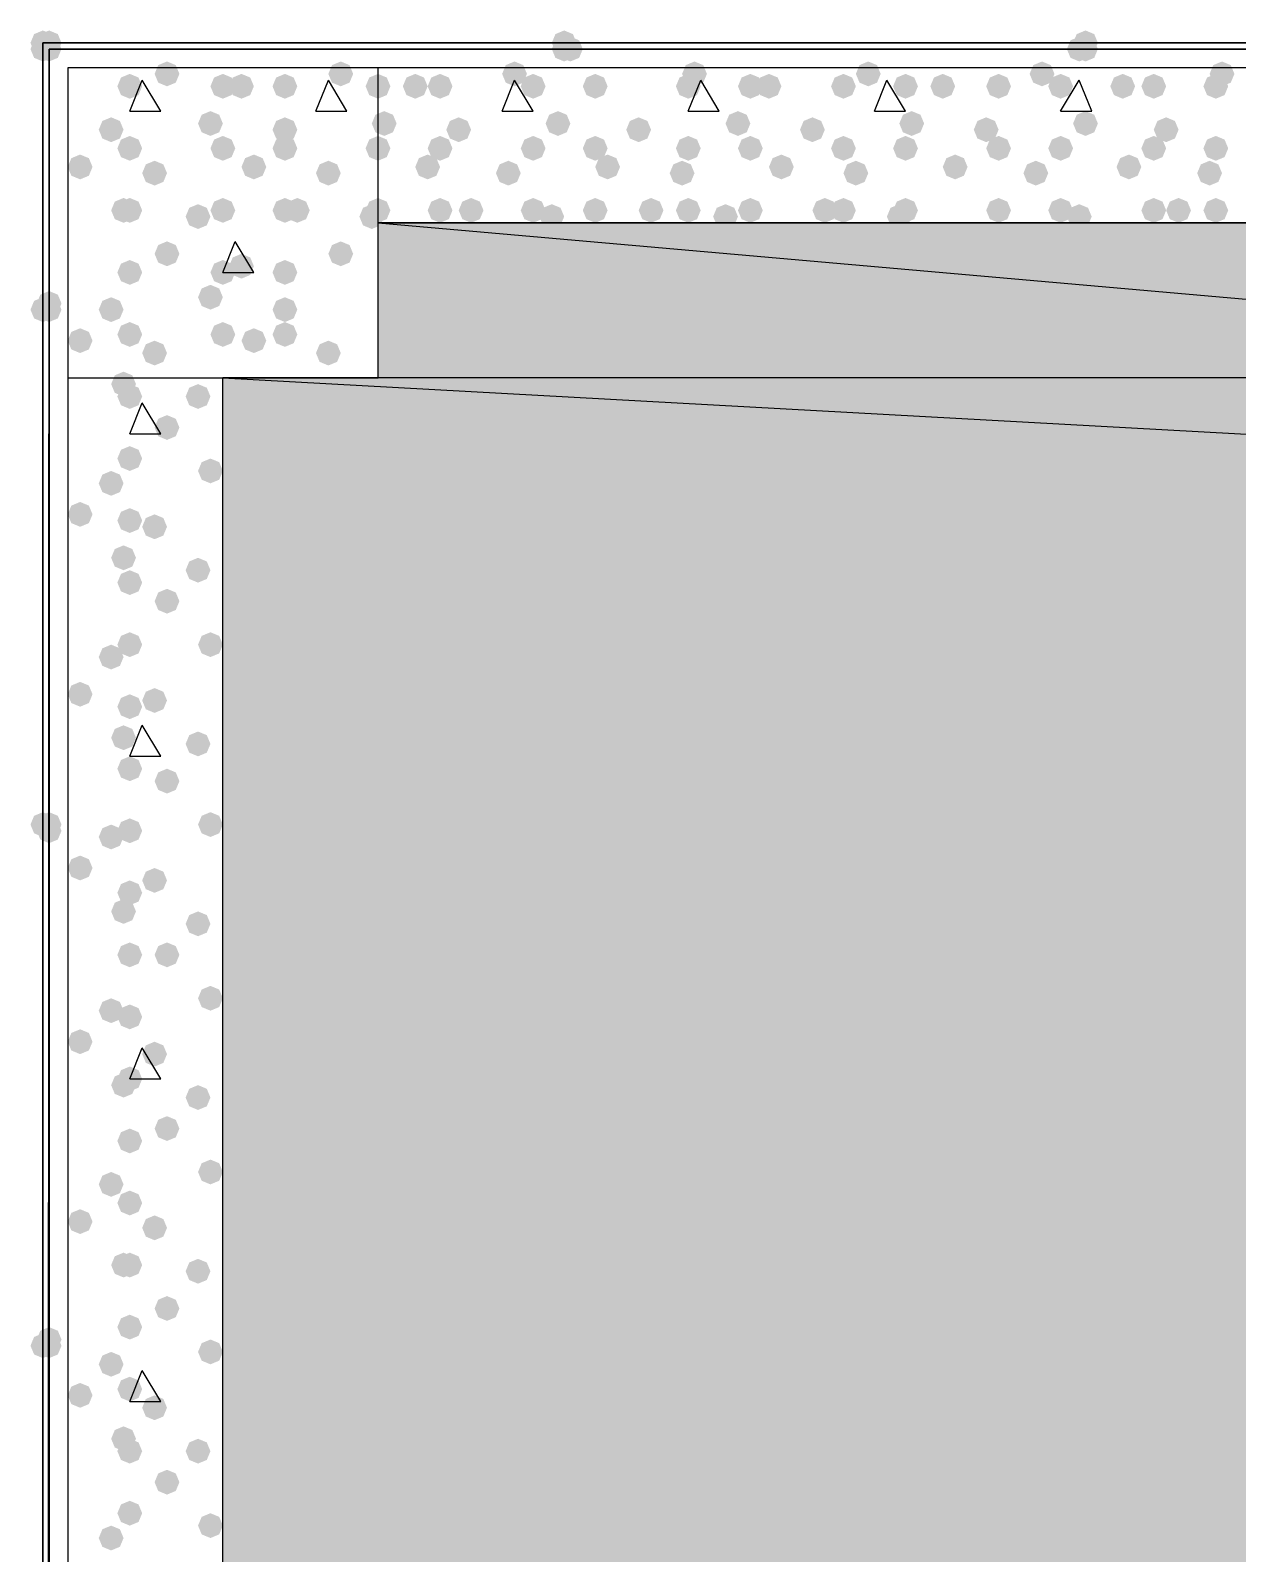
# Model space of a CAD drawing. Header units: millimetres. Extents: x 0 to 420, y 0 to 297.
# Drawn here: x 32.09 to 40.32, y 217.78 to 228.18 of the extents above; entities that cross this region are included whole.
import ezdxf

# ---------------------------------------------------------------- set-up
doc = ezdxf.new("R2010")
doc.units = ezdxf.units.MM
doc.layers.get('0').update_dxf_attribs({"linetype": 'CONTINUOUS'})

msp = doc.modelspace()

# ---------------------------------------------------------------- hatches: boundary and pattern name
at = {"true_color": 0x0000fe}
for points in [[(32.258, 228.092), (32.233129, 228.032204), (32.173333, 228.007333), (32.113538, 228.032204), (32.088667, 228.092), (32.113537, 228.151796), (32.173333, 228.176667), (32.233129, 228.151796)], [(32.258, 228.092), (32.233129, 228.032204), (32.173333, 228.007333), (32.113538, 228.032204), (32.088667, 228.092), (32.113537, 228.151796), (32.173333, 228.176667), (32.233129, 228.151796)], [(32.258, 228.049667), (32.233129, 227.989871), (32.173333, 227.965), (32.113538, 227.989871), (32.088667, 228.049667), (32.113537, 228.109462), (32.173333, 228.134333), (32.233129, 228.109463)], [(32.300333, 228.092), (32.275463, 228.032204), (32.215667, 228.007333), (32.155871, 228.032204), (32.131, 228.092), (32.155871, 228.151796), (32.215667, 228.176667), (32.275462, 228.151796)], [(32.300333, 228.092), (32.275463, 228.032204), (32.215667, 228.007333), (32.155871, 228.032204), (32.131, 228.092), (32.155871, 228.151796), (32.215667, 228.176667), (32.275462, 228.151796)], [(32.300333, 228.049667), (32.275463, 227.989871), (32.215667, 227.965), (32.155871, 227.989871), (32.131, 228.049667), (32.155871, 228.109462), (32.215667, 228.134333), (32.275462, 228.109463)], [(32.300333, 228.049667), (32.275463, 227.989871), (32.215667, 227.965), (32.155871, 227.989871), (32.131, 228.049667), (32.155871, 228.109462), (32.215667, 228.134333), (32.275462, 228.109463)], [(32.300333, 228.049667), (32.275463, 227.989871), (32.215667, 227.965), (32.155871, 227.989871), (32.131, 228.049667), (32.155871, 228.109462), (32.215667, 228.134333), (32.275462, 228.109463)], [(32.300333, 228.049667), (32.275463, 227.989871), (32.215667, 227.965), (32.155871, 227.989871), (32.131, 228.049667), (32.155871, 228.109462), (32.215667, 228.134333), (32.275462, 228.109463)], [(32.300333, 228.049667), (32.275463, 227.989871), (32.215667, 227.965), (32.155871, 227.989871), (32.131, 228.049667), (32.155871, 228.109462), (32.215667, 228.134333), (32.275462, 228.109463)], [(32.300333, 228.049667), (32.275463, 227.989871), (32.215667, 227.965), (32.155871, 227.989871), (32.131, 228.049667), (32.155871, 228.109462), (32.215667, 228.134333), (32.275462, 228.109463)], [(32.300333, 228.049667), (32.275463, 227.989871), (32.215667, 227.965), (32.155871, 227.989871), (32.131, 228.049667), (32.155871, 228.109462), (32.215667, 228.134333), (32.275462, 228.109463)], [(35.814, 228.092), (35.789129, 228.032204), (35.729333, 228.007333), (35.669538, 228.032204), (35.644667, 228.092), (35.669537, 228.151796), (35.729333, 228.176667), (35.789129, 228.151796)], [(35.814, 228.049667), (35.789129, 227.989871), (35.729333, 227.965), (35.669538, 227.989871), (35.644667, 228.049667), (35.669537, 228.109462), (35.729333, 228.134333), (35.789129, 228.109463)], [(35.814, 228.049667), (35.789129, 227.989871), (35.729333, 227.965), (35.669538, 227.989871), (35.644667, 228.049667), (35.669537, 228.109462), (35.729333, 228.134333), (35.789129, 228.109463)], [(35.856333, 228.049667), (35.831463, 227.989871), (35.771667, 227.965), (35.711871, 227.989871), (35.687, 228.049667), (35.711871, 228.109462), (35.771667, 228.134333), (35.831462, 228.109463)], [(39.327667, 228.049667), (39.302796, 227.989871), (39.243, 227.965), (39.183204, 227.989871), (39.158333, 228.049667), (39.183204, 228.109462), (39.243, 228.134333), (39.302796, 228.109463)], [(39.37, 228.092), (39.345129, 228.032204), (39.285333, 228.007333), (39.225538, 228.032204), (39.200667, 228.092), (39.225537, 228.151796), (39.285333, 228.176667), (39.345129, 228.151796)], [(39.37, 228.049667), (39.345129, 227.989871), (39.285333, 227.965), (39.225538, 227.989871), (39.200667, 228.049667), (39.225537, 228.109462), (39.285333, 228.134333), (39.345129, 228.109463)], [(39.37, 228.049667), (39.345129, 227.989871), (39.285333, 227.965), (39.225538, 227.989871), (39.200667, 228.049667), (39.225537, 228.109462), (39.285333, 228.134333), (39.345129, 228.109463)], [(32.258, 226.271667), (32.233129, 226.211871), (32.173333, 226.187), (32.113538, 226.211871), (32.088667, 226.271667), (32.113537, 226.331462), (32.173333, 226.356333), (32.233129, 226.331463)], [(32.300333, 226.314), (32.275463, 226.254204), (32.215667, 226.229333), (32.155871, 226.254204), (32.131, 226.314), (32.155871, 226.373796), (32.215667, 226.398667), (32.275462, 226.373796)], [(32.300333, 226.271667), (32.275463, 226.211871), (32.215667, 226.187), (32.155871, 226.211871), (32.131, 226.271667), (32.155871, 226.331462), (32.215667, 226.356333), (32.275462, 226.331463)], [(32.258, 222.758), (32.233129, 222.698204), (32.173333, 222.673333), (32.113538, 222.698204), (32.088667, 222.758), (32.113537, 222.817796), (32.173333, 222.842667), (32.233129, 222.817796)], [(32.300333, 222.758), (32.275463, 222.698204), (32.215667, 222.673333), (32.155871, 222.698204), (32.131, 222.758), (32.155871, 222.817796), (32.215667, 222.842667), (32.275462, 222.817796)], [(32.300333, 222.758), (32.275463, 222.698204), (32.215667, 222.673333), (32.155871, 222.698204), (32.131, 222.758), (32.155871, 222.817796), (32.215667, 222.842667), (32.275462, 222.817796)], [(32.300333, 222.715667), (32.275463, 222.655871), (32.215667, 222.631), (32.155871, 222.655871), (32.131, 222.715667), (32.155871, 222.775462), (32.215667, 222.800333), (32.275462, 222.775463)], [(32.300333, 219.244333), (32.275463, 219.184537), (32.215667, 219.159667), (32.155871, 219.184537), (32.131, 219.244333), (32.155871, 219.304129), (32.215667, 219.329), (32.275462, 219.304129)], [(32.258, 219.202), (32.233129, 219.142204), (32.173333, 219.117333), (32.113538, 219.142204), (32.088667, 219.202), (32.113537, 219.261796), (32.173333, 219.286667), (32.233129, 219.261796)], [(32.300333, 219.202), (32.275463, 219.142204), (32.215667, 219.117333), (32.155871, 219.142204), (32.131, 219.202), (32.155871, 219.261796), (32.215667, 219.286667), (32.275462, 219.261796)], [(32.300333, 219.202), (32.275463, 219.142204), (32.215667, 219.117333), (32.155871, 219.142204), (32.131, 219.202), (32.155871, 219.261796), (32.215667, 219.286667), (32.275462, 219.261796)]]:
    msp.add_hatch(color=0, dxfattribs=at).paths.add_polyline_path(points, flags=0)
at = {"true_color": 0x000007}
for points in [[(32.300333, 228.049667), (32.275463, 227.989871), (32.215667, 227.965), (32.155871, 227.989871), (32.131, 228.049667), (32.155871, 228.109462), (32.215667, 228.134333), (32.275462, 228.109463)], [(33.104667, 227.880333), (33.079796, 227.820537), (33.02, 227.795667), (32.960204, 227.820537), (32.935333, 227.880333), (32.960204, 227.940129), (33.02, 227.965), (33.079796, 227.940129)], [(34.29, 227.880333), (34.265129, 227.820537), (34.205333, 227.795667), (34.145538, 227.820537), (34.120667, 227.880333), (34.145537, 227.940129), (34.205333, 227.965), (34.265129, 227.940129)], [(32.850667, 227.795667), (32.825796, 227.735871), (32.766, 227.711), (32.706204, 227.735871), (32.681333, 227.795667), (32.706204, 227.855462), (32.766, 227.880333), (32.825796, 227.855463)], [(33.485667, 227.795667), (33.460796, 227.735871), (33.401, 227.711), (33.341204, 227.735871), (33.316333, 227.795667), (33.341204, 227.855462), (33.401, 227.880333), (33.460796, 227.855463)], [(33.612667, 227.795667), (33.587796, 227.735871), (33.528, 227.711), (33.468204, 227.735871), (33.443333, 227.795667), (33.468204, 227.855462), (33.528, 227.880333), (33.587796, 227.855463)], [(33.909, 227.795667), (33.884129, 227.735871), (33.824333, 227.711), (33.764538, 227.735871), (33.739667, 227.795667), (33.764537, 227.855462), (33.824333, 227.880333), (33.884129, 227.855463)], [(33.401, 227.541667), (33.376129, 227.481871), (33.316333, 227.457), (33.256537, 227.481871), (33.231667, 227.541667), (33.256537, 227.601462), (33.316333, 227.626333), (33.376129, 227.601463)], [(32.723667, 227.499333), (32.698796, 227.439537), (32.639, 227.414667), (32.579204, 227.439537), (32.554333, 227.499333), (32.579204, 227.559129), (32.639, 227.584), (32.698796, 227.559129)], [(33.909, 227.499333), (33.884129, 227.439537), (33.824333, 227.414667), (33.764538, 227.439537), (33.739667, 227.499333), (33.764537, 227.559129), (33.824333, 227.584), (33.884129, 227.559129)], [(32.850667, 227.372333), (32.825796, 227.312537), (32.766, 227.287667), (32.706204, 227.312537), (32.681333, 227.372333), (32.706204, 227.432129), (32.766, 227.457), (32.825796, 227.432129)], [(33.485667, 227.372333), (33.460796, 227.312537), (33.401, 227.287667), (33.341204, 227.312537), (33.316333, 227.372333), (33.341204, 227.432129), (33.401, 227.457), (33.460796, 227.432129)], [(33.909, 227.372333), (33.884129, 227.312537), (33.824333, 227.287667), (33.764538, 227.312537), (33.739667, 227.372333), (33.764537, 227.432129), (33.824333, 227.457), (33.884129, 227.432129)], [(32.512, 227.245333), (32.487129, 227.185537), (32.427333, 227.160667), (32.367538, 227.185537), (32.342667, 227.245333), (32.367537, 227.305129), (32.427333, 227.33), (32.487129, 227.305129)], [(33.697333, 227.245333), (33.672463, 227.185537), (33.612667, 227.160667), (33.552871, 227.185537), (33.528, 227.245333), (33.552871, 227.305129), (33.612667, 227.33), (33.672462, 227.305129)], [(33.02, 227.203), (32.995129, 227.143204), (32.935333, 227.118333), (32.875538, 227.143204), (32.850667, 227.203), (32.875537, 227.262796), (32.935333, 227.287667), (32.995129, 227.262796)], [(34.205333, 227.203), (34.180463, 227.143204), (34.120667, 227.118333), (34.060871, 227.143204), (34.036, 227.203), (34.060871, 227.262796), (34.120667, 227.287667), (34.180462, 227.262796)], [(32.808333, 226.949), (32.783463, 226.889204), (32.723667, 226.864333), (32.663871, 226.889204), (32.639, 226.949), (32.663871, 227.008796), (32.723667, 227.033667), (32.783462, 227.008796)], [(32.850667, 226.949), (32.825796, 226.889204), (32.766, 226.864333), (32.706204, 226.889204), (32.681333, 226.949), (32.706204, 227.008796), (32.766, 227.033667), (32.825796, 227.008796)], [(33.316333, 226.906667), (33.291463, 226.846871), (33.231667, 226.822), (33.171871, 226.846871), (33.147, 226.906667), (33.171871, 226.966462), (33.231667, 226.991333), (33.291462, 226.966463)], [(33.485667, 226.949), (33.460796, 226.889204), (33.401, 226.864333), (33.341204, 226.889204), (33.316333, 226.949), (33.341204, 227.008796), (33.401, 227.033667), (33.460796, 227.008796)], [(33.909, 226.949), (33.884129, 226.889204), (33.824333, 226.864333), (33.764538, 226.889204), (33.739667, 226.949), (33.764537, 227.008796), (33.824333, 227.033667), (33.884129, 227.008796)], [(33.993667, 226.949), (33.968796, 226.889204), (33.909, 226.864333), (33.849204, 226.889204), (33.824333, 226.949), (33.849204, 227.008796), (33.909, 227.033667), (33.968796, 227.008796)], [(34.501667, 226.906667), (34.476796, 226.846871), (34.417, 226.822), (34.357204, 226.846871), (34.332333, 226.906667), (34.357204, 226.966462), (34.417, 226.991333), (34.476796, 226.966463)], [(33.104667, 226.652667), (33.079796, 226.592871), (33.02, 226.568), (32.960204, 226.592871), (32.935333, 226.652667), (32.960204, 226.712462), (33.02, 226.737333), (33.079796, 226.712463)], [(34.29, 226.652667), (34.265129, 226.592871), (34.205333, 226.568), (34.145538, 226.592871), (34.120667, 226.652667), (34.145537, 226.712462), (34.205333, 226.737333), (34.265129, 226.712463)], [(32.850667, 226.525667), (32.825796, 226.465871), (32.766, 226.441), (32.706204, 226.465871), (32.681333, 226.525667), (32.706204, 226.585462), (32.766, 226.610333), (32.825796, 226.585463)], [(33.485667, 226.525667), (33.460796, 226.465871), (33.401, 226.441), (33.341204, 226.465871), (33.316333, 226.525667), (33.341204, 226.585462), (33.401, 226.610333), (33.460796, 226.585463)], [(33.612667, 226.568), (33.587796, 226.508204), (33.528, 226.483333), (33.468204, 226.508204), (33.443333, 226.568), (33.468204, 226.627796), (33.528, 226.652667), (33.587796, 226.627796)], [(33.909, 226.525667), (33.884129, 226.465871), (33.824333, 226.441), (33.764538, 226.465871), (33.739667, 226.525667), (33.764537, 226.585462), (33.824333, 226.610333), (33.884129, 226.585463)], [(32.723667, 226.271667), (32.698796, 226.211871), (32.639, 226.187), (32.579204, 226.211871), (32.554333, 226.271667), (32.579204, 226.331462), (32.639, 226.356333), (32.698796, 226.331463)], [(33.401, 226.356333), (33.376129, 226.296537), (33.316333, 226.271667), (33.256537, 226.296537), (33.231667, 226.356333), (33.256537, 226.416129), (33.316333, 226.441), (33.376129, 226.416129)], [(33.909, 226.271667), (33.884129, 226.211871), (33.824333, 226.187), (33.764538, 226.211871), (33.739667, 226.271667), (33.764537, 226.331462), (33.824333, 226.356333), (33.884129, 226.331463)], [(32.850667, 226.102333), (32.825796, 226.042537), (32.766, 226.017667), (32.706204, 226.042537), (32.681333, 226.102333), (32.706204, 226.162129), (32.766, 226.187), (32.825796, 226.162129)], [(33.485667, 226.102333), (33.460796, 226.042537), (33.401, 226.017667), (33.341204, 226.042537), (33.316333, 226.102333), (33.341204, 226.162129), (33.401, 226.187), (33.460796, 226.162129)], [(33.909, 226.102333), (33.884129, 226.042537), (33.824333, 226.017667), (33.764538, 226.042537), (33.739667, 226.102333), (33.764537, 226.162129), (33.824333, 226.187), (33.884129, 226.162129)], [(32.512, 226.06), (32.487129, 226.000204), (32.427333, 225.975333), (32.367538, 226.000204), (32.342667, 226.06), (32.367537, 226.119796), (32.427333, 226.144667), (32.487129, 226.119796)], [(33.02, 225.975333), (32.995129, 225.915537), (32.935333, 225.890667), (32.875538, 225.915537), (32.850667, 225.975333), (32.875537, 226.035129), (32.935333, 226.06), (32.995129, 226.035129)], [(33.697333, 226.06), (33.672463, 226.000204), (33.612667, 225.975333), (33.552871, 226.000204), (33.528, 226.06), (33.552871, 226.119796), (33.612667, 226.144667), (33.672462, 226.119796)], [(34.205333, 225.975333), (34.180463, 225.915537), (34.120667, 225.890667), (34.060871, 225.915537), (34.036, 225.975333), (34.060871, 226.035129), (34.120667, 226.06), (34.180462, 226.035129)]]:
    msp.add_hatch(color=0, dxfattribs=at).paths.add_polyline_path(points, flags=0)
h = msp.add_hatch(color=0, dxfattribs=at)
h.paths.add_polyline_path([(32.215667, 228.049667), (380.661333, 228.049667)], flags=0)
h.paths.add_polyline_path([(380.661333, 228.049667), (32.215667, 228.049667)], flags=0)
h = msp.add_hatch(color=0, dxfattribs=at)
h.paths.add_polyline_path([(32.215667, 228.049667), (32.215667, 84.455)], flags=0)
h.paths.add_polyline_path([(32.215667, 84.455), (32.215667, 228.049667)], flags=0)
at = {"true_color": 0x000008}
for points in [[(35.475333, 227.880333), (35.450463, 227.820537), (35.390667, 227.795667), (35.330871, 227.820537), (35.306, 227.880333), (35.330871, 227.940129), (35.390667, 227.965), (35.450462, 227.940129)], [(36.703, 227.880333), (36.678129, 227.820537), (36.618333, 227.795667), (36.558538, 227.820537), (36.533667, 227.880333), (36.558537, 227.940129), (36.618333, 227.965), (36.678129, 227.940129)], [(37.888333, 227.880333), (37.863463, 227.820537), (37.803667, 227.795667), (37.743871, 227.820537), (37.719, 227.880333), (37.743871, 227.940129), (37.803667, 227.965), (37.863462, 227.940129)], [(39.073667, 227.880333), (39.048796, 227.820537), (38.989, 227.795667), (38.929204, 227.820537), (38.904333, 227.880333), (38.929204, 227.940129), (38.989, 227.965), (39.048796, 227.940129)], [(40.301333, 227.880333), (40.276463, 227.820537), (40.216667, 227.795667), (40.156871, 227.820537), (40.132, 227.880333), (40.156871, 227.940129), (40.216667, 227.965), (40.276462, 227.940129)], [(34.544, 227.795667), (34.519129, 227.735871), (34.459333, 227.711), (34.399538, 227.735871), (34.374667, 227.795667), (34.399537, 227.855462), (34.459333, 227.880333), (34.519129, 227.855463)], [(34.798, 227.795667), (34.773129, 227.735871), (34.713333, 227.711), (34.653537, 227.735871), (34.628667, 227.795667), (34.653537, 227.855462), (34.713333, 227.880333), (34.773129, 227.855463)], [(34.967333, 227.795667), (34.942463, 227.735871), (34.882667, 227.711), (34.822871, 227.735871), (34.798, 227.795667), (34.822871, 227.855462), (34.882667, 227.880333), (34.942462, 227.855463)], [(35.602333, 227.795667), (35.577463, 227.735871), (35.517667, 227.711), (35.457871, 227.735871), (35.433, 227.795667), (35.457871, 227.855462), (35.517667, 227.880333), (35.577462, 227.855463)], [(36.025667, 227.795667), (36.000796, 227.735871), (35.941, 227.711), (35.881204, 227.735871), (35.856333, 227.795667), (35.881204, 227.855462), (35.941, 227.880333), (36.000796, 227.855463)], [(36.025667, 227.795667), (36.000796, 227.735871), (35.941, 227.711), (35.881204, 227.735871), (35.856333, 227.795667), (35.881204, 227.855462), (35.941, 227.880333), (36.000796, 227.855463)], [(36.660667, 227.795667), (36.635796, 227.735871), (36.576, 227.711), (36.516204, 227.735871), (36.491333, 227.795667), (36.516204, 227.855462), (36.576, 227.880333), (36.635796, 227.855463)], [(37.084, 227.795667), (37.059129, 227.735871), (36.999333, 227.711), (36.939538, 227.735871), (36.914667, 227.795667), (36.939537, 227.855462), (36.999333, 227.880333), (37.059129, 227.855463)], [(37.211, 227.795667), (37.186129, 227.735871), (37.126333, 227.711), (37.066537, 227.735871), (37.041667, 227.795667), (37.066537, 227.855462), (37.126333, 227.880333), (37.186129, 227.855463)], [(37.719, 227.795667), (37.694129, 227.735871), (37.634333, 227.711), (37.574538, 227.735871), (37.549667, 227.795667), (37.574537, 227.855462), (37.634333, 227.880333), (37.694129, 227.855463)], [(38.142333, 227.795667), (38.117463, 227.735871), (38.057667, 227.711), (37.997871, 227.735871), (37.973, 227.795667), (37.997871, 227.855462), (38.057667, 227.880333), (38.117462, 227.855463)], [(38.396333, 227.795667), (38.371463, 227.735871), (38.311667, 227.711), (38.251871, 227.735871), (38.227, 227.795667), (38.251871, 227.855462), (38.311667, 227.880333), (38.371462, 227.855463)], [(38.777333, 227.795667), (38.752463, 227.735871), (38.692667, 227.711), (38.632871, 227.735871), (38.608, 227.795667), (38.632871, 227.855462), (38.692667, 227.880333), (38.752462, 227.855463)], [(39.200667, 227.795667), (39.175796, 227.735871), (39.116, 227.711), (39.056204, 227.735871), (39.031333, 227.795667), (39.056204, 227.855462), (39.116, 227.880333), (39.175796, 227.855463)], [(39.624, 227.795667), (39.599129, 227.735871), (39.539333, 227.711), (39.479538, 227.735871), (39.454667, 227.795667), (39.479537, 227.855462), (39.539333, 227.880333), (39.599129, 227.855463)], [(39.835667, 227.795667), (39.810796, 227.735871), (39.751, 227.711), (39.691204, 227.735871), (39.666333, 227.795667), (39.691204, 227.855462), (39.751, 227.880333), (39.810796, 227.855463)], [(40.259, 227.795667), (40.234129, 227.735871), (40.174333, 227.711), (40.114538, 227.735871), (40.089667, 227.795667), (40.114537, 227.855462), (40.174333, 227.880333), (40.234129, 227.855463)], [(34.586333, 227.541667), (34.561462, 227.481871), (34.501667, 227.457), (34.441871, 227.481871), (34.417, 227.541667), (34.441871, 227.601462), (34.501667, 227.626333), (34.561462, 227.601463)], [(35.771667, 227.541667), (35.746796, 227.481871), (35.687, 227.457), (35.627204, 227.481871), (35.602333, 227.541667), (35.627204, 227.601462), (35.687, 227.626333), (35.746796, 227.601463)], [(36.999333, 227.541667), (36.974462, 227.481871), (36.914667, 227.457), (36.854871, 227.481871), (36.83, 227.541667), (36.854871, 227.601462), (36.914667, 227.626333), (36.974462, 227.601463)], [(38.184667, 227.541667), (38.159796, 227.481871), (38.1, 227.457), (38.040204, 227.481871), (38.015333, 227.541667), (38.040204, 227.601462), (38.1, 227.626333), (38.159796, 227.601463)], [(39.37, 227.541667), (39.345129, 227.481871), (39.285333, 227.457), (39.225538, 227.481871), (39.200667, 227.541667), (39.225537, 227.601462), (39.285333, 227.626333), (39.345129, 227.601463)], [(35.094333, 227.499333), (35.069462, 227.439537), (35.009667, 227.414667), (34.949871, 227.439537), (34.925, 227.499333), (34.949871, 227.559129), (35.009667, 227.584), (35.069462, 227.559129)], [(36.322, 227.499333), (36.297129, 227.439537), (36.237333, 227.414667), (36.177538, 227.439537), (36.152667, 227.499333), (36.177537, 227.559129), (36.237333, 227.584), (36.297129, 227.559129)], [(37.507333, 227.499333), (37.482463, 227.439537), (37.422667, 227.414667), (37.362871, 227.439537), (37.338, 227.499333), (37.362871, 227.559129), (37.422667, 227.584), (37.482462, 227.559129)], [(38.692667, 227.499333), (38.667796, 227.439537), (38.608, 227.414667), (38.548204, 227.439537), (38.523333, 227.499333), (38.548204, 227.559129), (38.608, 227.584), (38.667796, 227.559129)], [(39.920333, 227.499333), (39.895463, 227.439537), (39.835667, 227.414667), (39.775871, 227.439537), (39.751, 227.499333), (39.775871, 227.559129), (39.835667, 227.584), (39.895462, 227.559129)], [(34.544, 227.372333), (34.519129, 227.312537), (34.459333, 227.287667), (34.399538, 227.312537), (34.374667, 227.372333), (34.399537, 227.432129), (34.459333, 227.457), (34.519129, 227.432129)], [(34.967333, 227.372333), (34.942463, 227.312537), (34.882667, 227.287667), (34.822871, 227.312537), (34.798, 227.372333), (34.822871, 227.432129), (34.882667, 227.457), (34.942462, 227.432129)], [(35.602333, 227.372333), (35.577463, 227.312537), (35.517667, 227.287667), (35.457871, 227.312537), (35.433, 227.372333), (35.457871, 227.432129), (35.517667, 227.457), (35.577462, 227.432129)], [(36.025667, 227.372333), (36.000796, 227.312537), (35.941, 227.287667), (35.881204, 227.312537), (35.856333, 227.372333), (35.881204, 227.432129), (35.941, 227.457), (36.000796, 227.432129)], [(36.660667, 227.372333), (36.635796, 227.312537), (36.576, 227.287667), (36.516204, 227.312537), (36.491333, 227.372333), (36.516204, 227.432129), (36.576, 227.457), (36.635796, 227.432129)], [(37.084, 227.372333), (37.059129, 227.312537), (36.999333, 227.287667), (36.939538, 227.312537), (36.914667, 227.372333), (36.939537, 227.432129), (36.999333, 227.457), (37.059129, 227.432129)], [(37.719, 227.372333), (37.694129, 227.312537), (37.634333, 227.287667), (37.574538, 227.312537), (37.549667, 227.372333), (37.574537, 227.432129), (37.634333, 227.457), (37.694129, 227.432129)], [(38.142333, 227.372333), (38.117463, 227.312537), (38.057667, 227.287667), (37.997871, 227.312537), (37.973, 227.372333), (37.997871, 227.432129), (38.057667, 227.457), (38.117462, 227.432129)], [(38.777333, 227.372333), (38.752463, 227.312537), (38.692667, 227.287667), (38.632871, 227.312537), (38.608, 227.372333), (38.632871, 227.432129), (38.692667, 227.457), (38.752462, 227.432129)], [(39.200667, 227.372333), (39.175796, 227.312537), (39.116, 227.287667), (39.056204, 227.312537), (39.031333, 227.372333), (39.056204, 227.432129), (39.116, 227.457), (39.175796, 227.432129)], [(39.835667, 227.372333), (39.810796, 227.312537), (39.751, 227.287667), (39.691204, 227.312537), (39.666333, 227.372333), (39.691204, 227.432129), (39.751, 227.457), (39.810796, 227.432129)], [(40.259, 227.372333), (40.234129, 227.312537), (40.174333, 227.287667), (40.114538, 227.312537), (40.089667, 227.372333), (40.114537, 227.432129), (40.174333, 227.457), (40.234129, 227.432129)], [(34.882667, 227.245333), (34.857796, 227.185537), (34.798, 227.160667), (34.738204, 227.185537), (34.713333, 227.245333), (34.738204, 227.305129), (34.798, 227.33), (34.857796, 227.305129)], [(36.110333, 227.245333), (36.085463, 227.185537), (36.025667, 227.160667), (35.965871, 227.185537), (35.941, 227.245333), (35.965871, 227.305129), (36.025667, 227.33), (36.085462, 227.305129)], [(37.295667, 227.245333), (37.270796, 227.185537), (37.211, 227.160667), (37.151204, 227.185537), (37.126333, 227.245333), (37.151204, 227.305129), (37.211, 227.33), (37.270796, 227.305129)], [(38.481, 227.245333), (38.456129, 227.185537), (38.396333, 227.160667), (38.336537, 227.185537), (38.311667, 227.245333), (38.336537, 227.305129), (38.396333, 227.33), (38.456129, 227.305129)], [(39.666333, 227.245333), (39.641462, 227.185537), (39.581667, 227.160667), (39.521871, 227.185537), (39.497, 227.245333), (39.521871, 227.305129), (39.581667, 227.33), (39.641462, 227.305129)], [(35.433, 227.203), (35.408129, 227.143204), (35.348333, 227.118333), (35.288537, 227.143204), (35.263667, 227.203), (35.288537, 227.262796), (35.348333, 227.287667), (35.408129, 227.262796)], [(36.618333, 227.203), (36.593463, 227.143204), (36.533667, 227.118333), (36.473871, 227.143204), (36.449, 227.203), (36.473871, 227.262796), (36.533667, 227.287667), (36.593462, 227.262796)], [(37.803667, 227.203), (37.778796, 227.143204), (37.719, 227.118333), (37.659204, 227.143204), (37.634333, 227.203), (37.659204, 227.262796), (37.719, 227.287667), (37.778796, 227.262796)], [(39.031333, 227.203), (39.006462, 227.143204), (38.946667, 227.118333), (38.886871, 227.143204), (38.862, 227.203), (38.886871, 227.262796), (38.946667, 227.287667), (39.006462, 227.262796)], [(40.216667, 227.203), (40.191796, 227.143204), (40.132, 227.118333), (40.072204, 227.143204), (40.047333, 227.203), (40.072204, 227.262796), (40.132, 227.287667), (40.191796, 227.262796)], [(34.544, 226.949), (34.519129, 226.889204), (34.459333, 226.864333), (34.399538, 226.889204), (34.374667, 226.949), (34.399537, 227.008796), (34.459333, 227.033667), (34.519129, 227.008796)], [(34.967333, 226.949), (34.942463, 226.889204), (34.882667, 226.864333), (34.822871, 226.889204), (34.798, 226.949), (34.822871, 227.008796), (34.882667, 227.033667), (34.942462, 227.008796)], [(35.179, 226.949), (35.154129, 226.889204), (35.094333, 226.864333), (35.034538, 226.889204), (35.009667, 226.949), (35.034537, 227.008796), (35.094333, 227.033667), (35.154129, 227.008796)], [(35.602333, 226.949), (35.577463, 226.889204), (35.517667, 226.864333), (35.457871, 226.889204), (35.433, 226.949), (35.457871, 227.008796), (35.517667, 227.033667), (35.577462, 227.008796)], [(35.729333, 226.906667), (35.704462, 226.846871), (35.644667, 226.822), (35.584871, 226.846871), (35.56, 226.906667), (35.584871, 226.966462), (35.644667, 226.991333), (35.704462, 226.966463)], [(36.025667, 226.949), (36.000796, 226.889204), (35.941, 226.864333), (35.881204, 226.889204), (35.856333, 226.949), (35.881204, 227.008796), (35.941, 227.033667), (36.000796, 227.008796)], [(36.406667, 226.949), (36.381796, 226.889204), (36.322, 226.864333), (36.262204, 226.889204), (36.237333, 226.949), (36.262204, 227.008796), (36.322, 227.033667), (36.381796, 227.008796)], [(36.660667, 226.949), (36.635796, 226.889204), (36.576, 226.864333), (36.516204, 226.889204), (36.491333, 226.949), (36.516204, 227.008796), (36.576, 227.033667), (36.635796, 227.008796)], [(36.914667, 226.906667), (36.889796, 226.846871), (36.83, 226.822), (36.770204, 226.846871), (36.745333, 226.906667), (36.770204, 226.966462), (36.83, 226.991333), (36.889796, 226.966463)], [(37.084, 226.949), (37.059129, 226.889204), (36.999333, 226.864333), (36.939538, 226.889204), (36.914667, 226.949), (36.939537, 227.008796), (36.999333, 227.033667), (37.059129, 227.008796)], [(37.592, 226.949), (37.567129, 226.889204), (37.507333, 226.864333), (37.447538, 226.889204), (37.422667, 226.949), (37.447537, 227.008796), (37.507333, 227.033667), (37.567129, 227.008796)], [(37.719, 226.949), (37.694129, 226.889204), (37.634333, 226.864333), (37.574538, 226.889204), (37.549667, 226.949), (37.574537, 227.008796), (37.634333, 227.033667), (37.694129, 227.008796)], [(38.1, 226.906667), (38.075129, 226.846871), (38.015333, 226.822), (37.955538, 226.846871), (37.930667, 226.906667), (37.955537, 226.966462), (38.015333, 226.991333), (38.075129, 226.966463)], [(38.142333, 226.949), (38.117463, 226.889204), (38.057667, 226.864333), (37.997871, 226.889204), (37.973, 226.949), (37.997871, 227.008796), (38.057667, 227.033667), (38.117462, 227.008796)], [(38.777333, 226.949), (38.752463, 226.889204), (38.692667, 226.864333), (38.632871, 226.889204), (38.608, 226.949), (38.632871, 227.008796), (38.692667, 227.033667), (38.752462, 227.008796)], [(38.777333, 226.949), (38.752463, 226.889204), (38.692667, 226.864333), (38.632871, 226.889204), (38.608, 226.949), (38.632871, 227.008796), (38.692667, 227.033667), (38.752462, 227.008796)], [(39.200667, 226.949), (39.175796, 226.889204), (39.116, 226.864333), (39.056204, 226.889204), (39.031333, 226.949), (39.056204, 227.008796), (39.116, 227.033667), (39.175796, 227.008796)], [(39.327667, 226.906667), (39.302796, 226.846871), (39.243, 226.822), (39.183204, 226.846871), (39.158333, 226.906667), (39.183204, 226.966462), (39.243, 226.991333), (39.302796, 226.966463)], [(39.835667, 226.949), (39.810796, 226.889204), (39.751, 226.864333), (39.691204, 226.889204), (39.666333, 226.949), (39.691204, 227.008796), (39.751, 227.033667), (39.810796, 227.008796)], [(40.005, 226.949), (39.980129, 226.889204), (39.920333, 226.864333), (39.860538, 226.889204), (39.835667, 226.949), (39.860537, 227.008796), (39.920333, 227.033667), (39.980129, 227.008796)], [(40.259, 226.949), (40.234129, 226.889204), (40.174333, 226.864333), (40.114538, 226.889204), (40.089667, 226.949), (40.114537, 227.008796), (40.174333, 227.033667), (40.234129, 227.008796)], [(32.808333, 225.763667), (32.783463, 225.703871), (32.723667, 225.679), (32.663871, 225.703871), (32.639, 225.763667), (32.663871, 225.823462), (32.723667, 225.848333), (32.783462, 225.823463)], [(32.850667, 225.679), (32.825796, 225.619204), (32.766, 225.594333), (32.706204, 225.619204), (32.681333, 225.679), (32.706204, 225.738796), (32.766, 225.763667), (32.825796, 225.738796)], [(33.316333, 225.679), (33.291463, 225.619204), (33.231667, 225.594333), (33.171871, 225.619204), (33.147, 225.679), (33.171871, 225.738796), (33.231667, 225.763667), (33.291462, 225.738796)], [(33.104667, 225.467333), (33.079796, 225.407537), (33.02, 225.382667), (32.960204, 225.407537), (32.935333, 225.467333), (32.960204, 225.527129), (33.02, 225.552), (33.079796, 225.527129)], [(32.850667, 225.255667), (32.825796, 225.195871), (32.766, 225.171), (32.706204, 225.195871), (32.681333, 225.255667), (32.706204, 225.315462), (32.766, 225.340333), (32.825796, 225.315463)], [(33.401, 225.171), (33.376129, 225.111204), (33.316333, 225.086333), (33.256537, 225.111204), (33.231667, 225.171), (33.256537, 225.230796), (33.316333, 225.255667), (33.376129, 225.230796)], [(32.723667, 225.086333), (32.698796, 225.026537), (32.639, 225.001667), (32.579204, 225.026537), (32.554333, 225.086333), (32.579204, 225.146129), (32.639, 225.171), (32.698796, 225.146129)], [(32.512, 224.874667), (32.487129, 224.814871), (32.427333, 224.79), (32.367538, 224.814871), (32.342667, 224.874667), (32.367537, 224.934462), (32.427333, 224.959333), (32.487129, 224.934463)], [(32.850667, 224.832333), (32.825796, 224.772537), (32.766, 224.747667), (32.706204, 224.772537), (32.681333, 224.832333), (32.706204, 224.892129), (32.766, 224.917), (32.825796, 224.892129)], [(33.02, 224.79), (32.995129, 224.730204), (32.935333, 224.705333), (32.875538, 224.730204), (32.850667, 224.79), (32.875537, 224.849796), (32.935333, 224.874667), (32.995129, 224.849796)], [(32.808333, 224.578333), (32.783463, 224.518537), (32.723667, 224.493667), (32.663871, 224.518537), (32.639, 224.578333), (32.663871, 224.638129), (32.723667, 224.663), (32.783462, 224.638129)], [(32.850667, 224.409), (32.825796, 224.349204), (32.766, 224.324333), (32.706204, 224.349204), (32.681333, 224.409), (32.706204, 224.468796), (32.766, 224.493667), (32.825796, 224.468796)], [(33.316333, 224.493667), (33.291463, 224.433871), (33.231667, 224.409), (33.171871, 224.433871), (33.147, 224.493667), (33.171871, 224.553462), (33.231667, 224.578333), (33.291462, 224.553463)], [(33.104667, 224.282), (33.079796, 224.222204), (33.02, 224.197333), (32.960204, 224.222204), (32.935333, 224.282), (32.960204, 224.341796), (33.02, 224.366667), (33.079796, 224.341796)], [(32.850667, 223.985667), (32.825796, 223.925871), (32.766, 223.901), (32.706204, 223.925871), (32.681333, 223.985667), (32.706204, 224.045462), (32.766, 224.070333), (32.825796, 224.045463)], [(33.401, 223.985667), (33.376129, 223.925871), (33.316333, 223.901), (33.256537, 223.925871), (33.231667, 223.985667), (33.256537, 224.045462), (33.316333, 224.070333), (33.376129, 224.045463)], [(32.723667, 223.901), (32.698796, 223.841204), (32.639, 223.816333), (32.579204, 223.841204), (32.554333, 223.901), (32.579204, 223.960796), (32.639, 223.985667), (32.698796, 223.960796)], [(32.512, 223.647), (32.487129, 223.587204), (32.427333, 223.562333), (32.367538, 223.587204), (32.342667, 223.647), (32.367537, 223.706796), (32.427333, 223.731667), (32.487129, 223.706796)], [(33.02, 223.604667), (32.995129, 223.544871), (32.935333, 223.52), (32.875538, 223.544871), (32.850667, 223.604667), (32.875537, 223.664462), (32.935333, 223.689333), (32.995129, 223.664463)], [(32.850667, 223.562333), (32.825796, 223.502537), (32.766, 223.477667), (32.706204, 223.502537), (32.681333, 223.562333), (32.706204, 223.622129), (32.766, 223.647), (32.825796, 223.622129)], [(32.808333, 223.350667), (32.783463, 223.290871), (32.723667, 223.266), (32.663871, 223.290871), (32.639, 223.350667), (32.663871, 223.410462), (32.723667, 223.435333), (32.783462, 223.410463)], [(33.316333, 223.308333), (33.291463, 223.248538), (33.231667, 223.223667), (33.171871, 223.248538), (33.147, 223.308333), (33.171871, 223.368129), (33.231667, 223.393), (33.291462, 223.368129)], [(32.850667, 223.139), (32.825796, 223.079204), (32.766, 223.054333), (32.706204, 223.079204), (32.681333, 223.139), (32.706204, 223.198796), (32.766, 223.223667), (32.825796, 223.198796)], [(33.104667, 223.054333), (33.079796, 222.994537), (33.02, 222.969667), (32.960204, 222.994537), (32.935333, 223.054333), (32.960204, 223.114129), (33.02, 223.139), (33.079796, 223.114129)], [(33.401, 222.758), (33.376129, 222.698204), (33.316333, 222.673333), (33.256537, 222.698204), (33.231667, 222.758), (33.256537, 222.817796), (33.316333, 222.842667), (33.376129, 222.817796)], [(32.723667, 222.673333), (32.698796, 222.613537), (32.639, 222.588667), (32.579204, 222.613537), (32.554333, 222.673333), (32.579204, 222.733129), (32.639, 222.758), (32.698796, 222.733129)], [(32.850667, 222.715667), (32.825796, 222.655871), (32.766, 222.631), (32.706204, 222.655871), (32.681333, 222.715667), (32.706204, 222.775462), (32.766, 222.800333), (32.825796, 222.775463)], [(32.512, 222.461667), (32.487129, 222.401871), (32.427333, 222.377), (32.367538, 222.401871), (32.342667, 222.461667), (32.367537, 222.521462), (32.427333, 222.546333), (32.487129, 222.521463)], [(33.02, 222.377), (32.995129, 222.317204), (32.935333, 222.292333), (32.875538, 222.317204), (32.850667, 222.377), (32.875537, 222.436796), (32.935333, 222.461667), (32.995129, 222.436796)], [(32.850667, 222.292333), (32.825796, 222.232537), (32.766, 222.207667), (32.706204, 222.232537), (32.681333, 222.292333), (32.706204, 222.352129), (32.766, 222.377), (32.825796, 222.352129)], [(32.808333, 222.165333), (32.783463, 222.105537), (32.723667, 222.080667), (32.663871, 222.105537), (32.639, 222.165333), (32.663871, 222.225129), (32.723667, 222.25), (32.783462, 222.225129)], [(33.316333, 222.080667), (33.291463, 222.020871), (33.231667, 221.996), (33.171871, 222.020871), (33.147, 222.080667), (33.171871, 222.140462), (33.231667, 222.165333), (33.291462, 222.140463)], [(32.850667, 221.869), (32.825796, 221.809204), (32.766, 221.784333), (32.706204, 221.809204), (32.681333, 221.869), (32.706204, 221.928796), (32.766, 221.953667), (32.825796, 221.928796)], [(33.104667, 221.869), (33.079796, 221.809204), (33.02, 221.784333), (32.960204, 221.809204), (32.935333, 221.869), (32.960204, 221.928796), (33.02, 221.953667), (33.079796, 221.928796)], [(33.401, 221.572667), (33.376129, 221.512871), (33.316333, 221.488), (33.256537, 221.512871), (33.231667, 221.572667), (33.256537, 221.632462), (33.316333, 221.657333), (33.376129, 221.632463)], [(32.723667, 221.488), (32.698796, 221.428204), (32.639, 221.403333), (32.579204, 221.428204), (32.554333, 221.488), (32.579204, 221.547796), (32.639, 221.572667), (32.698796, 221.547796)], [(32.850667, 221.445667), (32.825796, 221.385871), (32.766, 221.361), (32.706204, 221.385871), (32.681333, 221.445667), (32.706204, 221.505462), (32.766, 221.530333), (32.825796, 221.505463)], [(32.512, 221.276333), (32.487129, 221.216537), (32.427333, 221.191667), (32.367538, 221.216537), (32.342667, 221.276333), (32.367537, 221.336129), (32.427333, 221.361), (32.487129, 221.336129)], [(33.02, 221.191667), (32.995129, 221.131871), (32.935333, 221.107), (32.875538, 221.131871), (32.850667, 221.191667), (32.875537, 221.251462), (32.935333, 221.276333), (32.995129, 221.251463)], [(32.808333, 220.98), (32.783463, 220.920204), (32.723667, 220.895333), (32.663871, 220.920204), (32.639, 220.98), (32.663871, 221.039796), (32.723667, 221.064667), (32.783462, 221.039796)], [(32.850667, 221.022333), (32.825796, 220.962537), (32.766, 220.937667), (32.706204, 220.962537), (32.681333, 221.022333), (32.706204, 221.082129), (32.766, 221.107), (32.825796, 221.082129)], [(33.316333, 220.895333), (33.291463, 220.835537), (33.231667, 220.810667), (33.171871, 220.835537), (33.147, 220.895333), (33.171871, 220.955129), (33.231667, 220.98), (33.291462, 220.955129)], [(33.104667, 220.683667), (33.079796, 220.623871), (33.02, 220.599), (32.960204, 220.623871), (32.935333, 220.683667), (32.960204, 220.743462), (33.02, 220.768333), (33.079796, 220.743463)], [(32.850667, 220.599), (32.825796, 220.539204), (32.766, 220.514333), (32.706204, 220.539204), (32.681333, 220.599), (32.706204, 220.658796), (32.766, 220.683667), (32.825796, 220.658796)], [(33.401, 220.387333), (33.376129, 220.327537), (33.316333, 220.302667), (33.256537, 220.327537), (33.231667, 220.387333), (33.256537, 220.447129), (33.316333, 220.472), (33.376129, 220.447129)], [(32.723667, 220.302667), (32.698796, 220.242871), (32.639, 220.218), (32.579204, 220.242871), (32.554333, 220.302667), (32.579204, 220.362462), (32.639, 220.387333), (32.698796, 220.362463)], [(32.850667, 220.175667), (32.825796, 220.115871), (32.766, 220.091), (32.706204, 220.115871), (32.681333, 220.175667), (32.706204, 220.235462), (32.766, 220.260333), (32.825796, 220.235463)], [(32.512, 220.048667), (32.487129, 219.988871), (32.427333, 219.964), (32.367538, 219.988871), (32.342667, 220.048667), (32.367537, 220.108462), (32.427333, 220.133333), (32.487129, 220.108463)], [(33.02, 220.006333), (32.995129, 219.946537), (32.935333, 219.921667), (32.875538, 219.946537), (32.850667, 220.006333), (32.875537, 220.066129), (32.935333, 220.091), (32.995129, 220.066129)], [(32.808333, 219.752333), (32.783463, 219.692537), (32.723667, 219.667667), (32.663871, 219.692537), (32.639, 219.752333), (32.663871, 219.812129), (32.723667, 219.837), (32.783462, 219.812129)], [(32.850667, 219.752333), (32.825796, 219.692537), (32.766, 219.667667), (32.706204, 219.692537), (32.681333, 219.752333), (32.706204, 219.812129), (32.766, 219.837), (32.825796, 219.812129)], [(33.316333, 219.71), (33.291463, 219.650204), (33.231667, 219.625333), (33.171871, 219.650204), (33.147, 219.71), (33.171871, 219.769796), (33.231667, 219.794667), (33.291462, 219.769796)], [(33.104667, 219.456), (33.079796, 219.396204), (33.02, 219.371333), (32.960204, 219.396204), (32.935333, 219.456), (32.960204, 219.515796), (33.02, 219.540667), (33.079796, 219.515796)], [(32.850667, 219.329), (32.825796, 219.269204), (32.766, 219.244333), (32.706204, 219.269204), (32.681333, 219.329), (32.706204, 219.388796), (32.766, 219.413667), (32.825796, 219.388796)], [(33.401, 219.159667), (33.376129, 219.099871), (33.316333, 219.075), (33.256537, 219.099871), (33.231667, 219.159667), (33.256537, 219.219462), (33.316333, 219.244333), (33.376129, 219.219463)], [(32.723667, 219.075), (32.698796, 219.015204), (32.639, 218.990333), (32.579204, 219.015204), (32.554333, 219.075), (32.579204, 219.134796), (32.639, 219.159667), (32.698796, 219.134796)], [(32.850667, 218.905667), (32.825796, 218.845871), (32.766, 218.821), (32.706204, 218.845871), (32.681333, 218.905667), (32.706204, 218.965462), (32.766, 218.990333), (32.825796, 218.965463)], [(32.512, 218.863333), (32.487129, 218.803537), (32.427333, 218.778667), (32.367538, 218.803537), (32.342667, 218.863333), (32.367537, 218.923129), (32.427333, 218.948), (32.487129, 218.923129)], [(33.02, 218.778667), (32.995129, 218.718871), (32.935333, 218.694), (32.875538, 218.718871), (32.850667, 218.778667), (32.875537, 218.838462), (32.935333, 218.863333), (32.995129, 218.838463)], [(32.808333, 218.567), (32.783463, 218.507204), (32.723667, 218.482333), (32.663871, 218.507204), (32.639, 218.567), (32.663871, 218.626796), (32.723667, 218.651667), (32.783462, 218.626796)], [(32.850667, 218.482333), (32.825796, 218.422537), (32.766, 218.397667), (32.706204, 218.422537), (32.681333, 218.482333), (32.706204, 218.542129), (32.766, 218.567), (32.825796, 218.542129)], [(33.316333, 218.482333), (33.291463, 218.422537), (33.231667, 218.397667), (33.171871, 218.422537), (33.147, 218.482333), (33.171871, 218.542129), (33.231667, 218.567), (33.291462, 218.542129)], [(33.104667, 218.270667), (33.079796, 218.210871), (33.02, 218.186), (32.960204, 218.210871), (32.935333, 218.270667), (32.960204, 218.330462), (33.02, 218.355333), (33.079796, 218.330463)], [(32.850667, 218.059), (32.825796, 217.999204), (32.766, 217.974333), (32.706204, 217.999204), (32.681333, 218.059), (32.706204, 218.118796), (32.766, 218.143667), (32.825796, 218.118796)], [(33.401, 217.974333), (33.376129, 217.914537), (33.316333, 217.889667), (33.256537, 217.914537), (33.231667, 217.974333), (33.256537, 218.034129), (33.316333, 218.059), (33.376129, 218.034129)], [(32.723667, 217.889667), (32.698796, 217.829871), (32.639, 217.805), (32.579204, 217.829871), (32.554333, 217.889667), (32.579204, 217.949462), (32.639, 217.974333), (32.698796, 217.949463)]]:
    msp.add_hatch(color=0, dxfattribs=at).paths.add_polyline_path(points, flags=0)
h = msp.add_hatch(color=0, dxfattribs=at)
h.paths.add_polyline_path([(46.482, 226.864333), (34.459333, 226.864333), (46.482, 225.806)], flags=0)
h.paths.add_polyline_path([(34.459333, 226.864333), (46.482, 225.806), (34.459333, 225.806)], flags=0)
h = msp.add_hatch(color=0, dxfattribs=at)
h.paths.add_polyline_path([(379.518333, 225.806), (33.401, 225.806), (379.518333, 206.756)], flags=0)
h.paths.add_polyline_path([(33.401, 225.806), (379.518333, 206.756), (33.401, 206.756)], flags=0)

# ---------------------------------------------------------------- linework, layer by layer
at = {"color": 0, "true_color": 0x000007}
for points in [[(32.173333, 228.049667), (32.173333, 228.092)], [(32.173333, 228.092), (32.215667, 228.092)], [(380.703667, 228.092), (32.173333, 228.092), (32.173333, 228.049667)], [(32.215667, 84.412667), (32.173333, 84.412667), (32.215667, 228.049667)], [(32.173333, 84.412667), (32.173333, 228.049667)], [(32.173333, 228.049667), (32.173333, 84.412667)], [(380.703667, 228.092), (32.215667, 228.092), (380.703667, 228.092), (32.215667, 228.049667)], [(32.215667, 228.049667), (380.703667, 228.049667)], [(32.215667, 228.049667), (380.661333, 228.049667), (380.703667, 228.049667)], [(32.215667, 84.412667), (32.215667, 228.049667)], [(32.215667, 228.049667), (32.215667, 84.455), (32.215667, 84.412667)], [(32.215667, 228.049667), (380.661333, 228.049667)], [(32.215667, 84.455), (32.215667, 228.049667)], [(46.482, 227.922667), (34.459333, 227.922667)], [(32.766, 227.626333), (32.850667, 227.838)], [(32.977667, 227.626333), (32.850667, 227.838)], [(34.036, 227.626333), (34.120667, 227.838)], [(34.247667, 227.626333), (34.120667, 227.838)], [(32.766, 227.626333), (32.977667, 227.626333)], [(34.036, 227.626333), (34.247667, 227.626333)], [(34.459333, 226.864333), (46.482, 226.864333)], [(33.401, 226.525667), (33.485667, 226.737333)], [(33.612667, 226.525667), (33.485667, 226.737333)], [(33.401, 226.525667), (33.612667, 226.525667)], [(32.342667, 225.806), (32.342667, 206.756)], [(33.401, 206.756), (33.401, 225.806)]]:
    msp.add_lwpolyline(points, dxfattribs=at)
for points in [[(32.215667, 228.049667), (380.703667, 228.049667)], [(32.215667, 228.049667), (380.661333, 228.049667)], [(380.661333, 228.049667), (32.215667, 228.049667)], [(32.215667, 84.412667), (32.215667, 228.049667)], [(32.215667, 228.049667), (32.215667, 84.455)], [(32.215667, 84.455), (32.215667, 228.049667)], [(32.342667, 227.922667), (32.342667, 225.806), (34.459333, 225.806), (34.459333, 227.922667)]]:
    msp.add_lwpolyline(points, close=True, dxfattribs=at)
at = {"color": 0, "true_color": 0x000008}
for points in [[(35.306, 227.626333), (35.390667, 227.838)], [(35.517667, 227.626333), (35.390667, 227.838)], [(36.576, 227.626333), (36.660667, 227.838)], [(36.787667, 227.626333), (36.660667, 227.838)], [(37.846, 227.626333), (37.930667, 227.838)], [(38.057667, 227.626333), (37.930667, 227.838)], [(39.116, 227.626333), (39.243, 227.838)], [(39.327667, 227.626333), (39.243, 227.838)], [(35.306, 227.626333), (35.517667, 227.626333)], [(36.576, 227.626333), (36.787667, 227.626333)], [(37.846, 227.626333), (38.057667, 227.626333)], [(39.116, 227.626333), (39.327667, 227.626333)], [(32.766, 225.425), (32.850667, 225.636667)], [(32.977667, 225.425), (32.850667, 225.636667)], [(32.766, 225.425), (32.977667, 225.425)], [(32.766, 223.223667), (32.850667, 223.435333)], [(32.977667, 223.223667), (32.850667, 223.435333)], [(32.766, 223.223667), (32.977667, 223.223667)], [(32.766, 221.022333), (32.850667, 221.234)], [(32.977667, 221.022333), (32.850667, 221.234)], [(32.766, 221.022333), (32.977667, 221.022333)], [(32.766, 218.821), (32.850667, 219.032667)], [(32.977667, 218.821), (32.850667, 219.032667)], [(32.766, 218.821), (32.977667, 218.821)]]:
    msp.add_lwpolyline(points, dxfattribs=at)
for points in [[(46.482, 226.864333), (34.459333, 226.864333), (46.482, 225.806)], [(34.459333, 226.864333), (46.482, 225.806), (34.459333, 225.806)], [(379.518333, 225.806), (33.401, 225.806), (379.518333, 206.756)], [(33.401, 225.806), (379.518333, 206.756), (33.401, 206.756)]]:
    msp.add_lwpolyline(points, close=True, dxfattribs=at)

doc.saveas('drawing.dxf')
